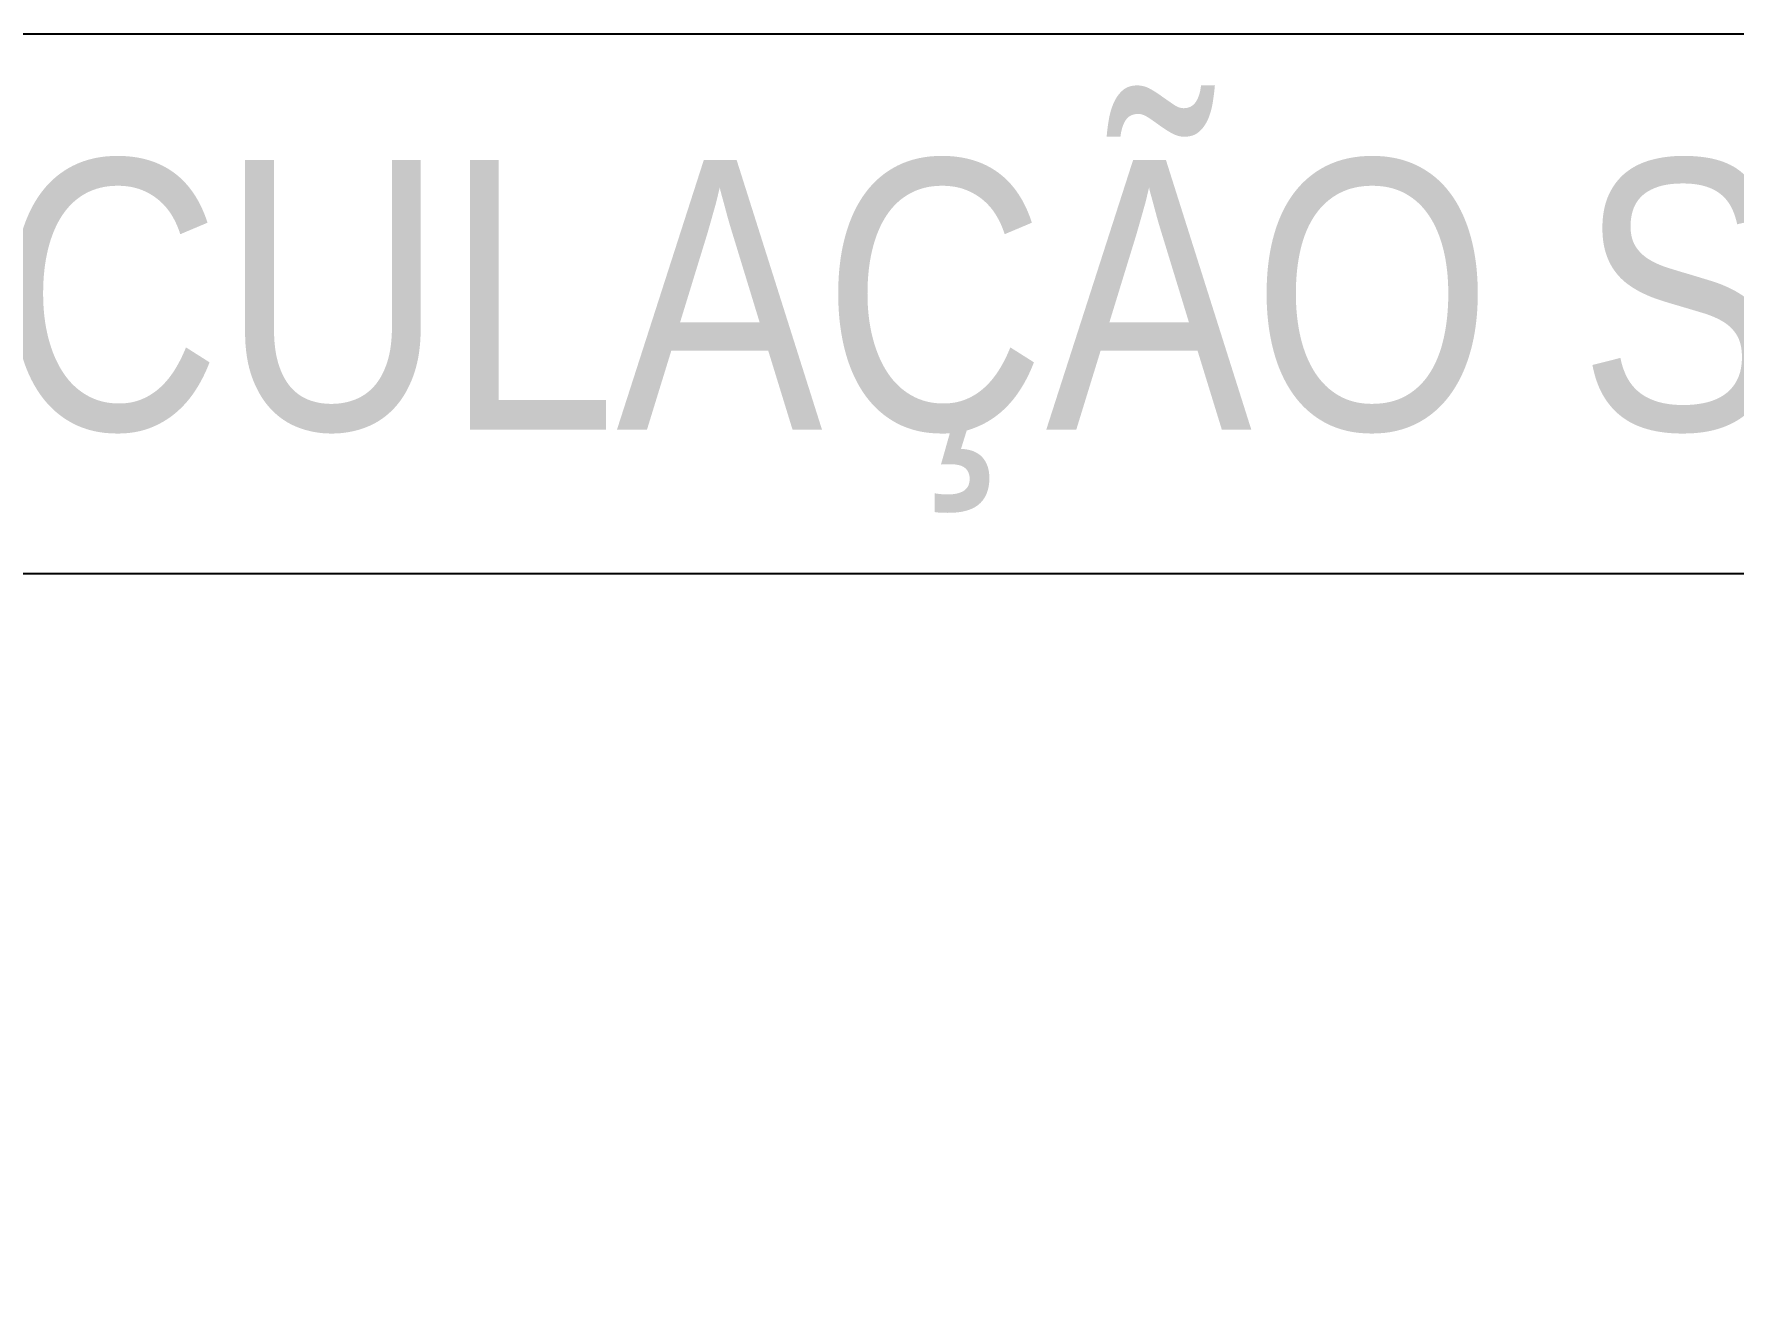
# Model space of a CAD drawing. Header units: millimetres. Extents: x -63251 to 507826, y 5339 to 217512.
# Drawn here: x 162408 to 165555, y 93882 to 96213 of the extents above; entities that cross this region are included whole.
import ezdxf

# ---------------------------------------------------------------- set-up
doc = ezdxf.new("R2010")
doc.units = ezdxf.units.MM
doc.layers.add('MARCENARIA . M', color=4, linetype='Continuous')
doc.layers.add('TEXTO', color=105, linetype='Continuous')
doc.styles.add('TITULO', font='swissck.ttf')

msp = doc.modelspace()

# ---------------------------------------------------------------- linework, layer by layer
at = {"layer": 'MARCENARIA . M', "color": 3}
msp.add_line((157413.1857164052, 95213.29660594989), (171242.5269295226, 95213.29660594989), dxfattribs=at)
msp.add_lwpolyline([(171242.5269295226, 96213.29660594989), (171242.5269295226, 77975.18452930807), (157413.1857164051, 77975.18452930807), (157413.1857164051, 96213.29660594989)], close=True, dxfattribs=at)

# ---------------------------------------------------------------- texts
at = {"layer": 'TEXTO', "color": 1, "insert": (157726.7617582333, 95325.90522965265), "char_height": 500, "width": 16847.79895446497, "attachment_point": 7, "style": 'TITULO'}
msp.add_mtext('ITEM 01, 28 - CIRCULAÇÃO SOCIAL/ÍNTIMA', dxfattribs=at)

doc.saveas('drawing.dxf')
